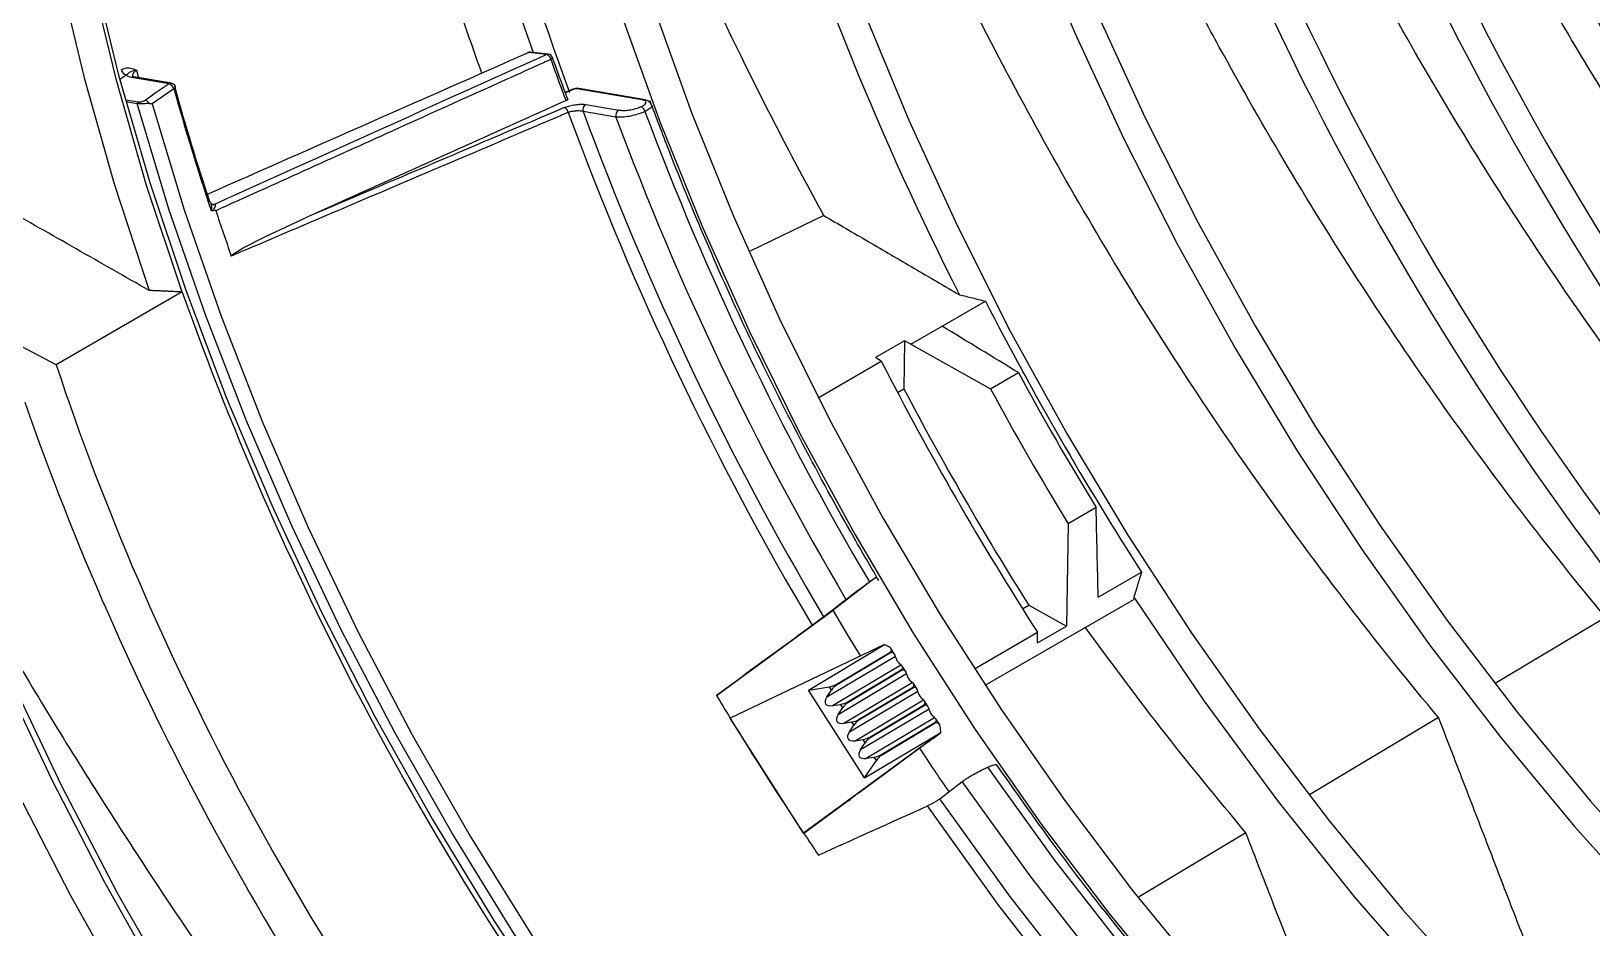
# Model space of a CAD drawing. Extents: x 9.3 to 87.2, y 0.6 to 68.8.
# Drawn here: x 56.209 to 59.204, y 50.244 to 51.965 of the extents above; entities that cross this region are included whole.
import ezdxf

# ---------------------------------------------------------------- set-up
doc = ezdxf.new("R2010")
doc.units = 0
doc.header["$MEASUREMENT"] = 0
doc.layers.add('OBJECT', color=7, linetype='CONTINUOUS')

msp = doc.modelspace()

# ---------------------------------------------------------------- linework, layer by layer
at = {"layer": 'OBJECT'}
for p, q in [((57.1981, 51.9202), (57.164, 51.9242)), ((57.201, 51.9208), (57.1668, 51.9247)), ((56.4107, 51.8903), (56.4148, 51.8757)), ((56.4732, 51.8638), (56.4008, 51.8761)), ((56.4779, 51.865), (56.4054, 51.8773)), ((57.3806, 51.8331), (57.2561, 51.8543)), ((57.384, 51.8336), (57.2595, 51.8548)), ((56.3894, 51.8333), (56.4144, 51.8291)), ((56.3904, 51.8298), (56.4117, 51.8262)), ((56.4117, 51.8262), (56.4118, 51.8262)), ((57.2732, 51.8242), (57.3364, 51.8135)), ((57.331, 51.8), (57.2679, 51.8108)), ((56.5539, 51.6337), (56.5593, 51.6328)), ((56.5593, 51.6328), (56.5607, 51.6325)), ((57.73, 51.611), (57.5886, 51.5427)), ((56.2564, 51.3246), (55.9366, 51.493)), ((56.4984, 51.4643), (56.2564, 51.3246)), ((56.4973, 51.4649), (56.4974, 51.4643)), ((56.4984, 51.4643), (56.4973, 51.4649)), ((57.9569, 51.3986), (58.0401, 51.4466)), ((57.8848, 51.3707), (57.8288, 51.3384)), ((57.8848, 51.3707), (57.8833, 51.2786)), ((57.8966, 51.3638), (57.8848, 51.3707)), ((57.8966, 51.3638), (57.9569, 51.3986)), ((57.8966, 51.3638), (58.0498, 51.2786)), ((57.7192, 51.2613), (57.8402, 51.3312)), ((57.8402, 51.3312), (57.8288, 51.3384)), ((58.0498, 51.2786), (58.1033, 51.3095)), ((57.8713, 51.2716), (57.8833, 51.2786)), ((58.2526, 51.0502), (58.199, 51.0193)), ((58.199, 51.0193), (58.1959, 50.8225)), ((58.2565, 50.8782), (58.3398, 50.9263)), ((57.8254, 50.9128), (57.748, 50.8531)), ((57.7293, 50.8409), (57.7724, 50.8741)), ((58.0393, 50.7094), (58.3246, 50.8741)), ((58.1113, 50.8559), (58.1233, 50.8629)), ((58.1233, 50.8629), (58.1959, 50.8225)), ((58.3247, 50.8782), (58.3246, 50.8741)), ((57.524, 50.6897), (57.748, 50.8531)), ((59.2303, 50.8395), (59.0187, 50.7125)), ((58.0188, 50.741), (58.1399, 50.8109)), ((58.1402, 50.7904), (58.1399, 50.8109)), ((58.1402, 50.7904), (58.1959, 50.8225)), ((57.8466, 50.7873), (57.5502, 50.6463)), ((57.7006, 50.7), (57.8466, 50.7873)), ((57.7534, 50.7107), (57.8568, 50.7724)), ((57.8576, 50.7712), (57.7542, 50.7095)), ((57.8466, 50.7873), (57.8542, 50.7836)), ((57.8576, 50.7712), (57.8568, 50.7724)), ((57.8658, 50.769), (57.8588, 50.7798)), ((57.7359, 50.687), (57.8672, 50.7654)), ((57.7467, 50.6702), (57.878, 50.7486)), ((57.8681, 50.762), (57.8672, 50.7654)), ((57.878, 50.7486), (57.8753, 50.7506)), ((57.8873, 50.7353), (57.8804, 50.7461)), ((57.7534, 50.7107), (57.7542, 50.7095)), ((57.7575, 50.6533), (57.8888, 50.7317)), ((57.7682, 50.6364), (57.8995, 50.7148)), ((57.7749, 50.6769), (57.8783, 50.7387)), ((57.8791, 50.7375), (57.7757, 50.6758)), ((57.8791, 50.7375), (57.8783, 50.7387)), ((57.8896, 50.7282), (57.8888, 50.7317)), ((57.8995, 50.7148), (57.8968, 50.7169)), ((57.9088, 50.7016), (57.9019, 50.7124)), ((57.7006, 50.7), (57.7405, 50.7063)), ((57.8082, 50.5314), (57.7006, 50.7)), ((57.7359, 50.687), (57.7446, 50.7)), ((57.7446, 50.7), (57.7405, 50.7063)), ((57.779, 50.6196), (57.9103, 50.698)), ((57.7898, 50.6027), (57.9211, 50.6811)), ((57.7965, 50.6432), (57.8999, 50.705)), ((57.9006, 50.7038), (57.7972, 50.642)), ((57.9006, 50.7038), (57.8999, 50.705)), ((57.9111, 50.6945), (57.9103, 50.698)), ((57.9211, 50.6811), (57.9184, 50.6832)), ((57.7467, 50.6702), (57.7621, 50.6726)), ((57.7575, 50.6533), (57.7661, 50.6663)), ((57.7661, 50.6663), (57.7621, 50.6726)), ((57.7749, 50.6769), (57.7757, 50.6758)), ((57.8005, 50.5858), (57.9318, 50.6642)), ((57.818, 50.6095), (57.9214, 50.6712)), ((57.9222, 50.67), (57.8188, 50.6083)), ((57.9222, 50.67), (57.9214, 50.6712)), ((57.9304, 50.6678), (57.9234, 50.6787)), ((57.9327, 50.6608), (57.9318, 50.6642)), ((57.6912, 50.4254), (57.5502, 50.6463)), ((57.7682, 50.6364), (57.7836, 50.6388)), ((57.779, 50.6196), (57.7877, 50.6325)), ((57.7877, 50.6325), (57.7836, 50.6388)), ((57.7965, 50.6432), (57.7972, 50.642)), ((57.8113, 50.569), (57.9426, 50.6474)), ((57.8395, 50.5758), (57.9429, 50.6375)), ((57.9437, 50.6363), (57.8403, 50.5746)), ((57.9426, 50.6474), (57.9399, 50.6494)), ((57.9437, 50.6363), (57.9429, 50.6375)), ((57.9519, 50.6341), (57.945, 50.6449)), ((57.9543, 50.6186), (57.9538, 50.6277)), ((58.9098, 50.6471), (58.6621, 50.4987)), ((57.9543, 50.6186), (57.6912, 50.4254)), ((57.7898, 50.6027), (57.8051, 50.6051)), ((57.9313, 50.6012), (57.7975, 50.503)), ((57.8005, 50.5858), (57.8092, 50.5988)), ((57.8092, 50.5988), (57.8051, 50.6051)), ((57.8082, 50.5314), (57.9543, 50.6186)), ((57.818, 50.6095), (57.8188, 50.6083)), ((57.9463, 50.6124), (57.9543, 50.6186)), ((57.8082, 50.5314), (57.8307, 50.5651)), ((57.8113, 50.569), (57.8267, 50.5714)), ((57.8307, 50.5651), (57.8267, 50.5714)), ((57.8395, 50.5758), (57.8403, 50.5746)), ((57.9526, 50.4911), (57.9957, 50.5243)), ((57.7811, 50.4903), (57.6915, 50.4249)), ((58.5401, 50.4256), (58.3351, 50.3029))]:
    msp.add_line(p, q, dxfattribs=at)
at = {"layer": 'OBJECT', "flags": 128}
for points in [[(56.4974, 54.1143), (56.4295, 53.9876), (56.3708, 53.8511), (56.3215, 53.7052), (56.2819, 53.5505), (56.252, 53.3876), (56.232, 53.2172), (56.222, 53.04), (56.222, 52.8566), (56.232, 52.6678), (56.252, 52.4743), (56.2819, 52.2769), (56.3215, 52.0764), (56.3708, 51.8736), (56.4295, 51.6693), (56.4974, 51.4643)], [(56.4036, 54.0595), (56.368, 53.9884), (56.3101, 53.8513), (56.2615, 53.7051), (56.2224, 53.5501), (56.193, 53.3872), (56.1733, 53.2169), (56.1634, 53.0398), (56.1634, 52.8567), (56.1733, 52.6682), (56.193, 52.4751), (56.2224, 52.2782), (56.2615, 52.0781), (56.3101, 51.8757), (56.368, 51.6718), (56.4349, 51.4672)], [(56.2209, 52.9748), (56.2225, 52.8744), (56.2334, 52.6834), (56.2544, 52.4877), (56.2853, 52.2882), (56.326, 52.0856), (56.3764, 51.8807), (56.4363, 51.6744), (56.5055, 51.4675), (56.5836, 51.2607), (56.6703, 51.0549), (56.7654, 50.8509), (56.8684, 50.6495), (56.9789, 50.4516), (57.0965, 50.2579), (57.2208, 50.0691)], [(57.1435, 52.8067), (57.1466, 52.7859), (57.1815, 52.5903), (57.226, 52.392), (57.2801, 52.1918), (57.3434, 51.9907), (57.4158, 51.7894), (57.4969, 51.5888), (57.5865, 51.3896), (57.684, 51.1928), (57.7892, 50.9991), (57.9015, 50.8093), (58.0206, 50.6243), (58.1459, 50.4447), (58.2769, 50.2714), (58.4131, 50.105), (58.5539, 49.9463), (58.6988, 49.7959), (58.847, 49.6543), (58.9981, 49.5223), (59.0235, 49.5013)], [(58.0249, 52.6203), (58.0921, 52.414), (58.1684, 52.2077), (58.2534, 52.0023), (58.3469, 51.7985), (58.4484, 51.5973), (58.5576, 51.3994), (58.6739, 51.2056), (58.797, 51.0168), (58.9263, 50.8335), (59.0613, 50.6567), (59.2015, 50.487), (59.3462, 50.3251), (59.495, 50.1717), (59.6472, 50.0273), (59.8022, 49.8926), (59.9594, 49.7681), (60.0811, 49.6797)], [(57.9774, 52.5864), (58.0462, 52.3783), (58.1241, 52.1704), (58.2108, 51.9634), (58.3058, 51.7582), (58.4089, 51.5556), (58.5195, 51.3563), (58.6374, 51.1613), (58.7619, 50.9712), (58.8927, 50.7869), (59.0292, 50.609), (59.1707, 50.4383), (59.3169, 50.2754), (59.4671, 50.1211), (59.6206, 49.9758), (59.777, 49.8402), (59.9355, 49.7149), (60.0786, 49.6119)], [(57.6643, 52.4121), (57.7315, 52.2058), (57.8078, 51.9995), (57.8928, 51.7941), (57.9863, 51.5904), (58.0878, 51.3891), (58.1969, 51.1912), (58.3133, 50.9975), (58.4364, 50.8086), (58.5657, 50.6254), (58.7007, 50.4485), (58.8408, 50.2788), (58.9856, 50.1169), (59.1344, 49.9635), (59.2866, 49.8191), (59.4416, 49.6844), (59.5988, 49.5599), (59.7575, 49.446), (59.9171, 49.3434)], [(57.4056, 52.0045), (57.4767, 51.8067), (57.5564, 51.6096), (57.6443, 51.414), (57.7401, 51.2207), (57.8434, 51.0304), (57.9537, 50.844), (58.0707, 50.6622), (58.1937, 50.4858), (58.3224, 50.3155), (58.4562, 50.152)], [(57.1617, 51.9239), (57.1626, 51.9242), (57.164, 51.9242)], [(57.2063, 51.9109), (57.2075, 51.9117), (57.2085, 51.9125), (57.2091, 51.9133), (57.2093, 51.9139), (57.2093, 51.9142)], [(56.4825, 51.8541), (56.4758, 51.8495), (56.4405, 51.8254)], [(56.4825, 51.8541), (56.4839, 51.8549), (56.4849, 51.8558), (56.4855, 51.8566), (56.4858, 51.8573), (56.4858, 51.8578)], [(57.247, 51.8531), (57.238, 51.8493), (57.2336, 51.8475)], [(57.2491, 51.8533), (57.2478, 51.8534), (57.247, 51.8531)], [(58.604, 48.6973), (58.564, 48.7238), (58.4076, 48.8346), (58.2525, 48.9558), (58.0995, 49.087), (57.9491, 49.2275), (57.8019, 49.3769), (57.6584, 49.5346), (57.5193, 49.7), (57.385, 49.8724), (57.2561, 50.0511), (57.133, 50.2356), (57.0163, 50.425), (56.9064, 50.6186), (56.8037, 50.8157), (56.7087, 51.0155), (56.6217, 51.2172), (56.5429, 51.4201), (56.4729, 51.6234), (56.4117, 51.8262)], [(56.4405, 51.8254), (56.5022, 51.6218), (56.573, 51.4178), (56.6525, 51.2142), (56.7404, 51.0118), (56.8364, 50.8114), (56.9401, 50.6138), (57.0511, 50.4198), (57.1689, 50.2302), (57.2932, 50.0457), (57.4233, 49.867), (57.5587, 49.6949), (57.6991, 49.5299), (57.8437, 49.3729), (57.992, 49.2243), (58.1435, 49.0848), (58.2975, 48.9549), (58.4534, 48.8352), (58.6106, 48.7261), (58.7685, 48.6281), (58.9265, 48.5414), (59.0839, 48.4666), (59.2039, 48.4173)], [(56.5562, 51.6323), (56.5563, 51.6322), (56.5564, 51.6322)], [(55.9303, 51.3421), (55.9941, 51.1545), (56.0757, 50.9406), (56.1666, 50.7279), (56.2663, 50.5173), (56.3744, 50.3096), (56.4905, 50.1058), (56.614, 49.9067), (56.7444, 49.713), (56.8812, 49.5258), (57.0238, 49.3456), (57.1716, 49.1734), (57.324, 49.0098), (57.4803, 48.8555), (57.6398, 48.7112), (57.802, 48.5774)], [(55.8512, 51.3277), (55.9206, 51.1212), (55.999, 50.9149), (56.0859, 50.7096), (56.181, 50.5061), (56.284, 50.3053), (56.3945, 50.1079), (56.512, 49.9146), (56.6361, 49.7264), (56.7663, 49.5438), (56.902, 49.3676), (57.0428, 49.1986), (57.1881, 49.0373), (57.3373, 48.8844), (57.4898, 48.7405), (57.6451, 48.6062), (57.8024, 48.4819), (57.9613, 48.3683), (58.121, 48.2657)], [(55.9219, 51.3364), (55.9906, 51.1333), (56.068, 50.9305), (56.1537, 50.7287), (56.2476, 50.5287), (56.3491, 50.3313), (56.458, 50.1373), (56.5737, 49.9475), (56.6959, 49.7625), (56.824, 49.5831), (56.9576, 49.41), (57.0961, 49.2439), (57.239, 49.0854), (57.3857, 48.9352), (57.5357, 48.7938), (57.6884, 48.6618), (57.8431, 48.5396), (57.9993, 48.4279), (58.1564, 48.3269)], [(58.3247, 50.8782), (58.4597, 50.679), (58.6014, 50.4867), (58.7492, 50.302), (58.9024, 50.1258), (59.0603, 49.959), (59.2223, 49.8021), (59.3876, 49.6561), (59.5555, 49.5214), (59.7251, 49.3988), (59.8959, 49.2887)], [(57.8008, 50.7654), (57.7755, 50.8069), (57.748, 50.8531)], [(60.0934, 48.9088), (59.9755, 48.9441), (59.8211, 49.0013), (59.6652, 49.0711), (59.5085, 49.1533), (59.3517, 49.2475), (59.1955, 49.3532), (59.0404, 49.4701), (58.8873, 49.5976), (58.7367, 49.7352), (58.5893, 49.8823), (58.4458, 50.0382), (58.3067, 50.2022), (58.1727, 50.3738), (58.0444, 50.552)], [(60.097, 48.8502), (59.9567, 48.8913), (59.7999, 48.9491), (59.6416, 49.0198), (59.4825, 49.1031), (59.3232, 49.1986), (59.1644, 49.306), (59.0069, 49.4247), (58.8514, 49.5542), (58.6984, 49.694), (58.5488, 49.8435), (58.403, 50.002), (58.2619, 50.1688), (58.1259, 50.3431), (57.9957, 50.5243)], [(60.105, 48.7406), (59.965, 48.7814), (59.8022, 48.841), (59.6378, 48.9141), (59.4725, 49.0004), (59.307, 49.0995), (59.1421, 49.2109), (58.9786, 49.3342), (58.817, 49.4688), (58.6581, 49.6141), (58.5027, 49.7695), (58.3514, 49.9343), (58.2049, 50.1077), (58.0638, 50.2891), (57.9288, 50.4775)], [(60.0261, 48.7911), (59.974, 48.8075), (59.8124, 48.8668), (59.6492, 48.9395), (59.4851, 49.0252), (59.3208, 49.1236), (59.1572, 49.2343), (58.9948, 49.3566), (58.8344, 49.4902), (58.6767, 49.6344), (58.5225, 49.7886), (58.3723, 49.9521), (58.2268, 50.1242), (58.0867, 50.3041), (57.9526, 50.4911)]]:
    msp.add_lwpolyline(points, dxfattribs=at)
at = {"layer": 'OBJECT'}
for centre, radius, start, end in [((64.8608, 55.0317), 5.9614, 197.11317, 224.34586), ((64.8936, 55.0506), 6.0538, 197.36739, 224.12222), ((64.7053, 54.9419), 5.9614, 197.11317, 224.34586), ((64.7381, 54.9608), 6.0538, 197.36746, 224.11896), ((64.5206, 54.8347), 5.9683, 197.1228, 223.87503), ((64.5498, 54.8519), 6.0567, 197.3714, 223.92705), ((64.2632, 54.6891), 5.9262, 197.05584, 226.04586), ((64.3404, 54.731), 6.0677, 197.39459, 223.81613), ((62.1494, 53.6683), 5.2345, 189.7885, 200.3589), ((64.0009, 54.5379), 5.9255, 197.05596, 226.13973), ((64.0497, 54.565), 6.0356, 197.34148, 225.18183), ((62.1059, 53.649), 5.2268, 190.5539, 199.2681), ((63.2467, 54.1305), 5.8964, 197.28904, 206.94118), ((57.1657, 51.9148), 0.01, 83.3829, 113.8012), ((57.1663, 51.9198), 0.00499, 83.8164, 117.9814), ((57.2005, 51.9158), 0.00498, 83.7938, 117.9979), ((57.1941, 51.9085), 0.0124, 11.0752, 70.8533), ((57.1999, 51.9108), 0.01, 19.6208, 83.3829), ((56.3953, 51.8949), 0.0146, 197.7412, 253.2815), ((56.4045, 51.8713), 0.00609, 81.266, 127.5345), ((56.4769, 51.8589), 0.00609, 81.264, 127.5327), ((56.468, 51.8495), 0.0152, 17.7494, 70.0021), ((56.4762, 51.8551), 0.01, 15.6595, 80.3388), ((61.6081, 53.2921), 5.3234, 195.6718, 198.2975), ((61.6157, 53.299), 5.3305, 195.6706, 198.1546), ((57.2585, 51.8491), 0.0058, 80.7717, 115.2449), ((56.4201, 51.8212), 0.00973, 126.13, 149.1183), ((56.4234, 51.8197), 0.0136, 28.8603, 71.8483), ((57.2793, 51.814), 0.0119, 120.689, 195.9947), ((57.3746, 51.8082), 0.0124, 12.0976, 70.3776), ((57.3831, 51.8279), 0.00581, 81.5197, 115.2334), ((57.227, 51.8064), 0.0126, 11.2586, 68.2484), ((62.8334, 53.8645), 5.9597, 200.1765, 210.67069), ((62.8291, 53.8619), 5.9274, 200.24594, 210.64242), ((57.3424, 51.8033), 0.0119, 120.6884, 195.9957), ((62.7416, 53.8112), 5.7723, 200.39085, 210.586), ((62.7321, 53.8057), 5.7056, 200.4654, 210.5263), ((56.5568, 51.638), 0.0058, 260.7043, 295.2447), ((56.5581, 51.6388), 0.00682, 255.1565, 292.191), ((61.8019, 53.3569), 5.5193, 198.3398, 199.2951), ((62.2148, 53.5007), 6.0683, 199.60841, 216.43357), ((63.5419, 54.2684), 6.1832, 207.15261, 212.71865), ((63.3003, 54.1289), 5.9125, 208.48061, 211.37974), ((62.7681, 53.8215), 6.1081, 210.84081, 211.32138), ((62.745, 53.8072), 6.081, 211.31918, 213.78872), ((63.0121, 53.9581), 6.1115, 213.46312, 214.40964), ((62.7086, 53.7832), 6.0373, 213.79143, 214.27542)]:
    msp.add_arc(centre, radius, start, end, dxfattribs=at)
for centre, major_axis, ratio, start_param, end_param in [((52.7973, 48.4603), (30.8534, 13.8544), 0.041069, 1.410375, 1.430571), ((58.8209, 51.1834), (29.716, 13.3437), 0.041069, 1.606983, 1.628477), ((65.5685, 56.2306), (30.3951, 21.4726), 0.04862, 1.843, 1.843426), ((46.5582, 42.733), (32.9525, 23.2939), 0.045507, 1.233177, 1.234625), ((40.0264, 42.5908), (37.8557, 17.016), 0.037866, 1.081526, 1.081978), ((58.1205, 50.7706), (29.5604, 13.2738), 0.041069, 1.582303, 1.599225), ((40.2984, 42.7138), (37.1724, 16.7088), 0.037866, 1.08088, 1.095821), ((58.7099, 51.479), (-1.7999, 3.0715), 0.648698, 1.254533, 1.759225), ((59.7087, 52.0556), (-1.7874, 3.0961), 0.556001, 1.484854, 1.653007), ((58.7099, 51.479), (-1.8606, 3.1751), 0.648698, 1.274186, 1.753331), ((59.897, 52.1643), (-1.8298, 3.1697), 0.598762, 1.505258, 1.6365), ((59.897, 52.1643), (-1.7074, 2.9576), 0.598762, 1.524957, 1.612581), ((44.8824, 41.5281), (32.3702, 23.6348), 0.001485, 5.112504, 5.118675), ((57.8481, 50.7781), (0.0116, -0.0018), 0.610419, 5.649633, 7.394962), ((57.8596, 50.76), (0.0018, 0.0121), 0.648852, 5.271703, 6.772941), ((57.8775, 50.7608), (-0.0071, 0.0123), 0.586179, 1.153348, 2.142677), ((57.8696, 50.7443), (0.0116, -0.0018), 0.610419, 5.649633, 7.148446), ((57.8812, 50.7263), (0.0018, 0.0121), 0.648852, 5.271703, 6.772941), ((57.7272, 50.7276), (0.0349, -0.0054), 0.609099, 5.196236, 5.650023), ((57.8991, 50.727), (-0.0071, 0.0123), 0.586179, 1.153348, 2.142677), ((57.8912, 50.7106), (0.0116, -0.0018), 0.610419, 5.649633, 7.148446), ((57.7606, 50.6909), (0.0273, 0.0174), 0.43753, 2.357012, 3.925396), ((57.7605, 50.6759), (0.0054, 0.0362), 0.650072, 0.489338, 0.943126), ((57.9027, 50.6926), (0.0018, 0.0121), 0.648852, 5.271703, 6.772941), ((57.9206, 50.6933), (-0.0071, 0.0123), 0.586179, 1.153348, 2.142677), ((57.9127, 50.6769), (0.0116, -0.0018), 0.610419, 5.649633, 7.148446), ((57.7822, 50.6572), (0.0273, 0.0174), 0.43753, 2.357012, 3.925396), ((57.7488, 50.6939), (0.0349, -0.0054), 0.609099, 5.196236, 5.650023), ((57.782, 50.6422), (0.0054, 0.0362), 0.650072, 0.489338, 0.943126), ((57.9242, 50.6588), (0.0018, 0.0121), 0.648852, 5.271703, 6.772941), ((57.9421, 50.6596), (-0.0071, 0.0123), 0.586179, 1.153348, 2.142677), ((57.7703, 50.6601), (0.0349, -0.0054), 0.609099, 5.196236, 5.650023), ((57.8035, 50.6085), (0.0054, 0.0362), 0.650072, 0.489338, 0.943126), ((57.9342, 50.6432), (0.0116, -0.0018), 0.610419, 5.649633, 7.148446), ((57.9458, 50.6251), (0.0018, 0.0121), 0.648852, 5.027611, 6.772941), ((57.8037, 50.6235), (0.0273, 0.0174), 0.43753, 2.357012, 3.925396), ((57.7918, 50.6264), (0.0349, -0.0054), 0.609099, 5.196236, 5.650023), ((57.8251, 50.5747), (0.0054, 0.0362), 0.650072, 0.489338, 0.943126), ((57.9364, 50.6052), (0.0121, 0.009), 0.012376, 4.269116, 5.66538), ((57.8252, 50.5897), (0.0273, 0.0174), 0.43753, 2.357012, 3.925396), ((57.8134, 50.5927), (0.0349, -0.0054), 0.609099, 5.196236, 5.650023), ((57.8466, 50.541), (0.0054, 0.0362), 0.650072, 0.489338, 0.943126), ((43.0459, 44.4048), (36.9683, 16.432), 0.013352, 5.114614, 5.120785)]:
    msp.add_ellipse(centre, major_axis=major_axis, ratio=ratio, start_param=start_param, end_param=end_param, dxfattribs=at)
for points, knots in [([(60.0891, 51.3591), (59.9877, 51.4855), (59.8907, 51.6166), (59.7516, 51.8205), (59.7063, 51.8897), (59.6185, 52.0295), (59.5334, 52.1709), (59.4536, 52.3154), (59.3959, 52.4251), (59.3769, 52.4618), (59.3398, 52.5355), (59.3217, 52.5724), (59.233, 52.7575), (59.1682, 52.9069), (59.1098, 53.0577)], [0, 0, 0, 0, 0.25, 0.25, 0.375, 0.375, 0.5, 0.625, 0.625, 0.6875, 0.6875, 0.75, 0.75, 1, 1, 1, 1]), ([(59.927, 51.2603), (59.8236, 51.3883), (59.7245, 51.5211), (59.5825, 51.7277), (59.5363, 51.7979), (59.4466, 51.9396), (59.3596, 52.083), (59.2781, 52.2297), (59.219, 52.341), (59.1996, 52.3783), (59.1617, 52.4531), (59.1431, 52.4906), (59.0523, 52.6784), (58.986, 52.8302), (58.9261, 52.9834)], [0, 0, 0, 0, 0.25, 0.25, 0.375, 0.375, 0.5, 0.625, 0.625, 0.6875, 0.6875, 0.75, 0.75, 1, 1, 1, 1]), ([(59.7284, 51.1399), (59.6226, 51.2696), (59.5213, 51.4045), (59.3759, 51.6142), (59.3285, 51.6855), (59.2366, 51.8295), (59.1475, 51.9753), (59.0639, 52.1244), (59.0032, 52.2376), (58.9833, 52.2755), (58.9444, 52.3516), (58.9254, 52.3897), (58.8321, 52.5808), (58.7639, 52.7353), (58.7023, 52.8913)], [0, 0, 0, 0, 0.25, 0.25, 0.375, 0.375, 0.5, 0.625, 0.625, 0.6875, 0.6875, 0.75, 0.75, 1, 1, 1, 1]), ([(59.5009, 51.0025), (59.3926, 51.1342), (59.2888, 51.2711), (59.1398, 51.4843), (59.0912, 51.5568), (58.997, 51.7033), (58.9056, 51.8515), (58.8197, 52.0033), (58.7574, 52.1184), (58.737, 52.1571), (58.6969, 52.2345), (58.6773, 52.2733), (58.5814, 52.468), (58.5112, 52.6253), (58.4477, 52.7843)], [0, 0, 0, 0, 0.25, 0.25, 0.375, 0.375, 0.5, 0.625, 0.625, 0.6875, 0.6875, 0.75, 0.75, 1, 1, 1, 1]), ([(59.2303, 50.8395), (59.1195, 50.9732), (59.0131, 51.1123), (58.8604, 51.3289), (58.8106, 51.4025), (58.7139, 51.5514), (58.62, 51.7021), (58.5317, 51.8565), (58.4676, 51.9736), (58.4466, 52.013), (58.4054, 52.0918), (58.3853, 52.1313), (58.2865, 52.3294), (58.214, 52.4896), (58.1483, 52.6516)], [0, 0, 0, 0, 0.25, 0.25, 0.375, 0.375, 0.5, 0.625, 0.625, 0.6875, 0.6875, 0.75, 0.75, 1, 1, 1, 1]), ([(58.9098, 50.6471), (58.7985, 50.7803), (58.6916, 50.9187), (58.5377, 51.1343), (58.4874, 51.2076), (58.3897, 51.3559), (58.2947, 51.5059), (58.2052, 51.6596), (58.1184, 51.8151), (58.0763, 51.8939), (57.9552, 52.1309), (57.8809, 52.2908), (57.8131, 52.4524)], [0, 0, 0, 0, 0.25, 0.25, 0.375, 0.375, 0.5, 0.625, 0.625, 0.75, 0.75, 1, 1, 1, 1]), ([(57.0735, 51.8842), (57.0592, 51.9246), (57.0148, 52.0495), (56.9793, 52.1744), (56.9553, 52.2589)], [0, 0, 0, 0, 0.32314, 1, 1, 1, 1]), ([(57.73, 51.611), (57.7023, 51.6614), (57.6753, 51.712), (57.6225, 51.8136), (57.5968, 51.8645), (57.5215, 52.018), (57.4738, 52.121), (57.4288, 52.2248)], [0, 0, 0, 0, 0.25, 0.25, 0.5, 0.5, 1, 1, 1, 1]), ([(57.2063, 51.9109), (57.2014, 51.9087), (57.1772, 51.8978), (57.0755, 51.8519), (56.8658, 51.7572), (56.6757, 51.6712), (56.5629, 51.6203)], [0, 0, 0, 0, 0.022559, 0.112795, 0.47374, 1, 1, 1, 1]), ([(57.2352, 51.8318), (57.2329, 51.8378), (57.2231, 51.8642), (57.2136, 51.8905), (57.2063, 51.9109)], [0, 0, 0, 0, 0.22955, 1, 1, 1, 1]), ([(57.2385, 51.8343), (57.2361, 51.8409), (57.2261, 51.8675), (57.2165, 51.8942), (57.2093, 51.9142)], [0, 0, 0, 0, 0.250006, 1, 1, 1, 1]), ([(56.3815, 51.8905), (56.3839, 51.8918), (56.3896, 51.895), (56.3998, 51.8943), (56.4069, 51.8918), (56.4107, 51.8903), (56.4107, 51.8903)], [0, 0, 0, 0, 0.249785, 0.597053, 0.995604, 1, 1, 1, 1]), ([(56.4107, 51.8903), (56.4107, 51.8903), (56.4048, 51.8888), (56.3981, 51.887), (56.393, 51.8825), (56.3912, 51.8809)], [0, 0, 0, 0, 0.005971, 0.638263, 1, 1, 1, 1]), ([(56.4008, 51.8761), (56.398, 51.8768), (56.3938, 51.8779), (56.3918, 51.8801), (56.3912, 51.8809)], [0, 0, 0, 0, 0.646744, 1, 1, 1, 1]), ([(56.4056, 51.8773), (56.4045, 51.8776), (56.4022, 51.8781), (56.4023, 51.8781), (56.4023, 51.8782)], [0, 0, 0, 0, 0.510233, 1, 1, 1, 1]), ([(56.4107, 51.8903), (56.4087, 51.8886), (56.4047, 51.885), (56.4023, 51.8806), (56.4029, 51.8786), (56.403, 51.8779)], [0, 0, 0, 0, 0.406095, 0.815198, 1, 1, 1, 1]), ([(57.2595, 51.8547), (57.2593, 51.8548), (57.2581, 51.8552), (57.2554, 51.855), (57.2511, 51.8546), (57.2484, 51.8536), (57.247, 51.8531)], [0, 0, 0, 0, 0.03483, 0.310496, 0.662195, 1, 1, 1, 1]), ([(57.2561, 51.8543), (57.2556, 51.8544), (57.2548, 51.8544), (57.2531, 51.8543), (57.2514, 51.854), (57.25, 51.8537), (57.2494, 51.8534), (57.2491, 51.8533)], [0, 0, 0, 0, 0.2228115, 0.4455783, 0.669201, 0.8918392, 1, 1, 1, 1]), ([(56.4118, 51.8262), (56.4134, 51.826), (56.4167, 51.8257), (56.4232, 51.826), (56.4294, 51.8265), (56.4334, 51.8266), (56.4351, 51.8263), (56.4353, 51.8263)], [0, 0, 0, 0, 0.25985, 0.51967, 0.777956, 0.976335, 1, 1, 1, 1]), ([(56.4144, 51.8291), (56.4152, 51.829), (56.4169, 51.8288), (56.42, 51.8293), (56.4233, 51.8303), (56.4259, 51.8315), (56.4272, 51.8323), (56.4277, 51.8326)], [0, 0, 0, 0, 0.218432, 0.436871, 0.655307, 0.874283, 1, 1, 1, 1]), ([(56.4353, 51.8263), (56.4371, 51.826), (56.4389, 51.8257), (56.4405, 51.8254), (56.4405, 51.8254)], [0, 0, 0, 0, 0.971716, 1, 1, 1, 1]), ([(57.2317, 51.8182), (57.2345, 51.8192), (57.24, 51.8213), (57.2502, 51.8236), (57.2603, 51.8248), (57.2682, 51.8249), (57.2719, 51.8244), (57.2732, 51.8242)], [0, 0, 0, 0, 0.218848, 0.437594, 0.658723, 0.882034, 1, 1, 1, 1]), ([(57.2383, 51.8348), (57.2383, 51.8345), (57.2384, 51.8339), (57.2373, 51.8328), (57.2359, 51.8321), (57.2352, 51.8318)], [0, 0, 0, 0, 0.314761, 0.672888, 1, 1, 1, 1]), ([(57.3364, 51.8135), (57.3389, 51.8132), (57.3441, 51.8126), (57.3541, 51.8133), (57.3645, 51.8151), (57.373, 51.8175), (57.3772, 51.8192), (57.3787, 51.8198)], [0, 0, 0, 0, 0.218259, 0.43647, 0.655543, 0.873459, 1, 1, 1, 1]), ([(57.3787, 51.8198), (57.381, 51.821), (57.3854, 51.8232), (57.3886, 51.8267), (57.3886, 51.8298), (57.3857, 51.832), (57.3821, 51.8328), (57.3806, 51.8331)], [0, 0, 0, 0, 0.211101, 0.422246, 0.632595, 0.844018, 1, 1, 1, 1]), ([(57.3993, 51.8232), (57.3992, 51.8235), (57.3989, 51.8255), (57.3961, 51.8285), (57.3916, 51.8316), (57.3875, 51.8331), (57.3844, 51.8334), (57.3839, 51.8335)], [0, 0, 0, 0, 0.037823, 0.287269, 0.549662, 0.919846, 1, 1, 1, 1]), ([(57.3992, 51.8232), (57.3993, 51.823), (57.4005, 51.8219), (57.3985, 51.8186), (57.3938, 51.8145), (57.3887, 51.8118), (57.3867, 51.8108)], [0, 0, 0, 0, 0.04269, 0.403519, 0.761912, 1, 1, 1, 1]), ([(57.8352, 50.9106), (57.8172, 50.9416), (57.7648, 51.0316), (57.6828, 51.1832), (57.5917, 51.3659), (57.5078, 51.5506), (57.4436, 51.706), (57.4083, 51.7996), (57.3965, 51.831)], [0, 0, 0, 0, 0.104478, 0.303295, 0.502128, 0.700952, 0.89976, 1, 1, 1, 1]), ([(57.2394, 51.8089), (57.2343, 51.8068), (57.2091, 51.796), (57.1032, 51.7509), (56.8926, 51.6612), (56.7023, 51.58), (56.5926, 51.5331)], [0, 0, 0, 0, 0.023367, 0.116837, 0.490714, 1, 1, 1, 1]), ([(57.2679, 51.8108), (57.2661, 51.8111), (57.2625, 51.8118), (57.2555, 51.8119), (57.2483, 51.8112), (57.2428, 51.8101), (57.2402, 51.8092), (57.2394, 51.8089)], [0, 0, 0, 0, 0.225598, 0.451765, 0.680507, 0.906693, 1, 1, 1, 1]), ([(57.3867, 51.8108), (57.3831, 51.8093), (57.376, 51.8062), (57.3627, 51.8026), (57.3494, 51.8002), (57.3384, 51.7994), (57.3331, 51.7998), (57.331, 51.8)], [0, 0, 0, 0, 0.213236, 0.426663, 0.64207, 0.858907, 1, 1, 1, 1]), ([(56.4349, 51.4672), (56.3882, 51.4938), (56.3415, 51.5205), (56.2947, 51.5472), (56.2714, 51.5605), (56.248, 51.5738), (56.2246, 51.5871), (56.2013, 51.6005), (56.1779, 51.6138), (56.1545, 51.6271), (56.1311, 51.6405), (56.1078, 51.6538), (56.0844, 51.6671), (56.061, 51.6804), (56.0376, 51.6938), (56.0143, 51.7071), (55.9993, 51.7156), (55.9843, 51.7242), (55.9693, 51.7327)], [0, 0, 0, 0, 0.00492282, 0.00492282, 0.00492282, 0.00738423, 0.00738423, 0.00738423, 0.00984564, 0.00984564, 0.00984564, 0.01230705, 0.01230705, 0.01230705, 0.01476846, 0.01476846, 0.01476846, 0.01634666, 0.01634666, 0.01634666, 0.01634666]), ([(56.554, 51.6338), (56.554, 51.6339), (56.5538, 51.6348), (56.5531, 51.6361), (56.5521, 51.6374), (56.5515, 51.6377), (56.5512, 51.6378)], [0, 0, 0, 0, 0.018509, 0.4548, 0.819482, 1, 1, 1, 1]), ([(56.5538, 51.6208), (56.5539, 51.6208), (56.5541, 51.6208), (56.5544, 51.621), (56.5547, 51.6214), (56.5552, 51.6228), (56.5553, 51.6272), (56.5546, 51.631), (56.554, 51.6338)], [0, 0, 0, 0, 0.030945, 0.056267, 0.08718, 0.14317, 0.372667, 1, 1, 1, 1]), ([(56.5566, 51.6201), (56.5562, 51.6201), (56.5554, 51.62), (56.5544, 51.6203), (56.554, 51.6206), (56.5538, 51.6208), (56.5538, 51.6208)], [0, 0, 0, 0, 0.436272, 0.805295, 0.964031, 1, 1, 1, 1]), ([(56.5563, 51.6324), (56.5559, 51.6325), (56.555, 51.6327), (56.5539, 51.6338), (56.5539, 51.6342), (56.554, 51.6339), (56.554, 51.6338)], [0, 0, 0, 0, 0.219422, 0.661714, 0.972329, 1, 1, 1, 1]), ([(56.5607, 51.6325), (56.561, 51.6323), (56.5617, 51.6318), (56.5618, 51.6299), (56.5607, 51.6258), (56.5582, 51.6224), (56.5566, 51.6201)], [0, 0, 0, 0, 0.103421, 0.249461, 0.514979, 1, 1, 1, 1]), ([(56.5629, 51.6203), (56.5629, 51.6203), (56.5628, 51.6204), (56.5626, 51.6206), (56.5617, 51.6209), (56.5596, 51.6207), (56.5578, 51.6204), (56.5566, 51.6201)], [0, 0, 0, 0, 0.022281, 0.053086, 0.132307, 0.443748, 1, 1, 1, 1]), ([(57.73, 51.611), (57.7584, 51.5944), (57.7869, 51.5778), (57.8153, 51.5612), (57.8445, 51.5442), (57.8737, 51.5272), (57.9028, 51.5102), (57.932, 51.4931), (57.9611, 51.4761), (57.9903, 51.459)], [0.003159183, 0.003159183, 0.003159183, 0.003159183, 0.006163952, 0.006163952, 0.006163952, 0.00924593, 0.00924593, 0.00924593, 0.012327908, 0.012327908, 0.012327908, 0.012327908]), ([(56.5926, 51.5331), (56.5926, 51.5332), (56.5926, 51.5333), (56.5926, 51.5335), (56.5927, 51.534), (56.5938, 51.5353), (56.5989, 51.5392), (56.6204, 51.552), (56.6668, 51.5753), (56.7095, 51.595), (56.7353, 51.6068)], [0, 0, 0, 0, 0.000761, 0.001691, 0.003258, 0.008087, 0.030195, 0.117917, 0.468202, 1, 1, 1, 1]), ([(56.4974, 51.4643), (56.4922, 51.4646), (56.487, 51.4648), (56.4818, 51.465), (56.4792, 51.4652), (56.4766, 51.4653), (56.474, 51.4654), (56.4714, 51.4655), (56.4688, 51.4656), (56.4662, 51.4658), (56.4636, 51.4659), (56.461, 51.466), (56.4584, 51.4661), (56.4558, 51.4662), (56.4532, 51.4663), (56.4506, 51.4665), (56.448, 51.4666), (56.4454, 51.4667), (56.4427, 51.4668), (56.4401, 51.4669), (56.4375, 51.4671), (56.4349, 51.4672)], [0, 0, 0, 0, 0.000397332, 0.000397332, 0.000397332, 0.000595998, 0.000595998, 0.000595998, 0.000794664, 0.000794664, 0.000794664, 0.00099333, 0.00099333, 0.00099333, 0.001191996, 0.001191996, 0.001191996, 0.001390662, 0.001390662, 0.001390662, 0.001589328, 0.001589328, 0.001589328, 0.001589328]), ([(57.9903, 51.459), (57.9944, 51.458), (57.9986, 51.457), (58.0027, 51.456), (58.0069, 51.4549), (58.0111, 51.4539), (58.0152, 51.4529), (58.0194, 51.4518), (58.0235, 51.4508), (58.0277, 51.4497), (58.0318, 51.4487), (58.036, 51.4477), (58.0401, 51.4466)], [0, 0, 0, 0, 0.000340454, 0.000340454, 0.000340454, 0.000680907, 0.000680907, 0.000680907, 0.001021362, 0.001021362, 0.001021362, 0.001361817, 0.001361817, 0.001361817, 0.001361817]), ([(55.4774, 51.3145), (55.5175, 51.226), (55.6001, 51.0438), (55.7389, 50.7723), (55.8899, 50.5001), (56.0459, 50.2423), (56.2051, 49.9986), (56.3668, 49.7688), (56.5354, 49.5446), (56.6534, 49.4015), (56.7124, 49.3299)], [0, 0, 0, 0, 0.1245129, 0.2564017, 0.3877581, 0.519647, 0.6389245, 0.7582021, 0.879101, 1, 1, 1, 1]), ([(56.0667, 50.9634), (56.0824, 50.9337), (56.1549, 50.7965), (56.2986, 50.5582), (56.497, 50.2514), (56.7325, 49.9191), (56.9099, 49.7008), (57.012, 49.5753)], [0, 0, 0, 0, 0.059758, 0.275673, 0.491588, 0.707503, 1, 1, 1, 1]), ([(58.3398, 50.9263), (58.3385, 50.9223), (58.3373, 50.9183), (58.336, 50.9143), (58.3347, 50.9103), (58.3335, 50.9063), (58.3322, 50.9022), (58.331, 50.8982), (58.3297, 50.8942), (58.3285, 50.8902), (58.3272, 50.8862), (58.3259, 50.8822), (58.3247, 50.8782)], [0, 0, 0, 0, 0.000335073, 0.000335073, 0.000335073, 0.000670145, 0.000670145, 0.000670145, 0.001005218, 0.001005218, 0.001005218, 0.001340292, 0.001340292, 0.001340292, 0.001340292]), ([(57.7724, 50.8741), (57.7745, 50.8757), (57.7789, 50.8791), (57.7885, 50.8863), (57.7993, 50.8944), (57.8095, 50.9019), (57.815, 50.9059), (57.8174, 50.9076)], [0, 0, 0, 0, 0.191395, 0.405502, 0.620788, 0.836834, 1, 1, 1, 1]), ([(57.8174, 50.9076), (57.8181, 50.9082), (57.8217, 50.9108), (57.827, 50.9146), (57.8309, 50.9174), (57.8308, 50.9172), (57.8308, 50.9171)], [0, 0, 0, 0, 0.088378, 0.444323, 0.798253, 1, 1, 1, 1]), ([(57.8309, 50.9171), (57.8301, 50.9165), (57.829, 50.9156), (57.8263, 50.9134), (57.8254, 50.9128)], [0, 0, 0, 0, 0.705943, 1, 1, 1, 1]), ([(57.7293, 50.8409), (57.7291, 50.8406), (57.7277, 50.8396), (57.7245, 50.8372), (57.7194, 50.8333), (57.7139, 50.8292), (57.7098, 50.8262), (57.7078, 50.8248), (57.7073, 50.8244)], [0, 0, 0, 0, 0.057607, 0.275834, 0.495211, 0.715657, 0.936613, 1, 1, 1, 1]), ([(58.5401, 50.4256), (58.4846, 50.4927), (58.379, 50.6206), (58.2792, 50.7561), (58.2318, 50.8205)], [0, 0, 0, 0, 0.524829, 1, 1, 1, 1]), ([(59.1944, 49.9084), (59.1741, 49.9612), (59.141, 50.0476), (59.0948, 50.1676), (59.0561, 50.2683), (59.0172, 50.369), (58.9784, 50.4697), (58.9425, 50.5624), (58.9197, 50.6215), (58.9098, 50.6471)], [0, 0, 0, 0, 0.214338, 0.350673, 0.487008, 0.623343, 0.759679, 0.896015, 1, 1, 1, 1]), ([(57.9957, 50.5243), (57.9958, 50.5244), (57.998, 50.526), (58.0035, 50.5299), (58.0141, 50.5364), (58.026, 50.543), (58.0365, 50.5484), (58.0423, 50.551), (58.0444, 50.552)], [0, 0, 0, 0, 0.008982, 0.222156, 0.436456, 0.651904, 0.868015, 1, 1, 1, 1]), ([(58.0444, 50.552), (58.0457, 50.5526), (58.0504, 50.5546), (58.0566, 50.5568), (58.0608, 50.5578), (58.0608, 50.557), (58.0608, 50.5568)], [0, 0, 0, 0, 0.142004, 0.502482, 0.860891, 1, 1, 1, 1]), ([(60.0961, 48.9159), (60.0925, 48.9168), (60.0428, 48.9298), (59.9455, 48.962), (59.8037, 49.0172), (59.6605, 49.0836), (59.5166, 49.1603), (59.3725, 49.2473), (59.2288, 49.344), (59.0859, 49.4503), (58.9445, 49.5657), (58.805, 49.6899), (58.6679, 49.8223), (58.5338, 49.9624), (58.4032, 50.1098), (58.2767, 50.2641), (58.1624, 50.4132), (58.0925, 50.513), (58.0615, 50.5572)], [0, 0, 0, 0, 0.005309, 0.07254, 0.139754, 0.206945, 0.274127, 0.341307, 0.408491, 0.475683, 0.542885, 0.610099, 0.677325, 0.744561, 0.811808, 0.879063, 0.946327, 1, 1, 1, 1]), ([(57.7975, 50.503), (57.7964, 50.5022), (57.7937, 50.5002), (57.7888, 50.4965), (57.7836, 50.4926), (57.7791, 50.4892), (57.776, 50.4868), (57.7745, 50.4856), (57.7747, 50.4858), (57.7748, 50.4858)], [0, 0, 0, 0, 0.103649, 0.268257, 0.432327, 0.59594, 0.759365, 0.922937, 1, 1, 1, 1]), ([(57.775, 50.4859), (57.7756, 50.4863), (57.7767, 50.4871), (57.7794, 50.489), (57.781, 50.4902), (57.7811, 50.4903)], [0, 0, 0, 0, 0.475837, 0.952899, 1, 1, 1, 1]), ([(57.9526, 50.4911), (57.9523, 50.4909), (57.951, 50.4899), (57.9477, 50.4876), (57.9422, 50.4843), (57.9361, 50.481), (57.9316, 50.4788), (57.9293, 50.4777), (57.9288, 50.4775)], [0, 0, 0, 0, 0.0576173, 0.2758416, 0.4952132, 0.7156591, 0.9366136, 1, 1, 1, 1]), ([(58.7764, 49.8135), (58.7524, 49.876), (58.7162, 49.97), (58.656, 50.1261), (58.6013, 50.2676), (58.5587, 50.3777), (58.5401, 50.4256)], [0, 0, 0, 0, 0.306103, 0.460348, 0.764902, 1, 1, 1, 1])]:
    msp.add_open_spline(points, degree=3, knots=knots, dxfattribs=at)
for points in [[(58.1033, 51.3095), (58.0545, 51.3392), (58.0057, 51.3689), (57.9569, 51.3986)], [(58.2565, 50.8782), (58.2552, 50.9356), (58.2538, 50.9929), (58.2526, 51.0502)]]:
    msp.add_open_spline(points, degree=3, dxfattribs=at)

doc.saveas('drawing.dxf')
